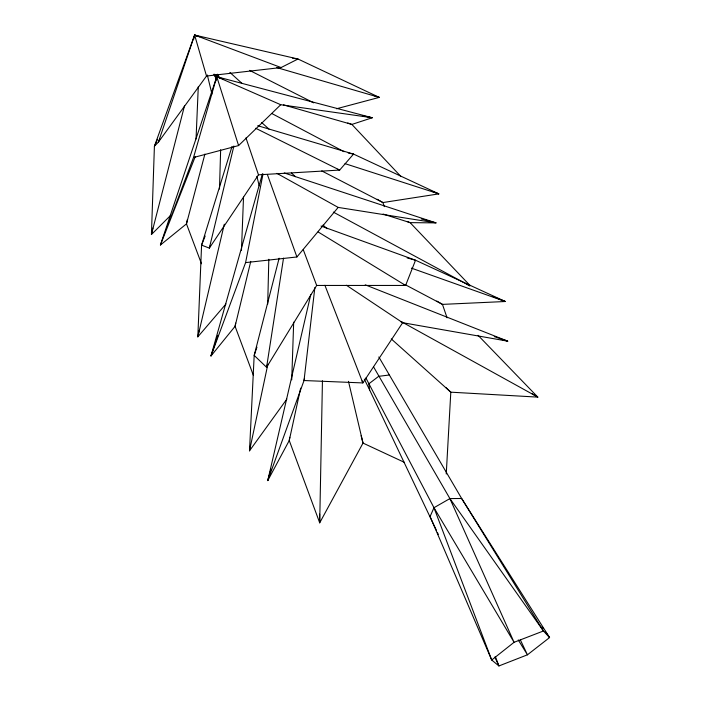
<?xml version="1.0" encoding="UTF-8"?>
<svg xmlns="http://www.w3.org/2000/svg" width="701" height="701" viewBox="0 0 701 701"><rect width="100%" height="100%" fill="white"/><g stroke="black" fill="none" stroke-linecap="round" stroke-linejoin="round"><path stroke-width="1.05" d="M322.442 380.766L319.709 522.832L363.013 443.085L348.467 381.335M267.712 304.12L268.816 259.274M219.483 189.051L220.649 149.725M291.73 379.889L293.684 322.153M241.459 250.502L243.519 197.121M196.043 138.991L198.287 86.687M446.248 473.999L450.804 392.174L446.038 387.671M314.863 287.55L304.024 380.529L267.756 480.606L289.25 440.508L300.659 388.135M283.528 258.117L266.582 367.28L254.183 355.407L279.129 258.205M289.776 437.275L289.25 440.508L319.709 522.832L319.63 514.087M250.432 445.442L249.503 450.831L286.858 399.097M235.676 323.108L235.08 326.324L210.983 355.985L262.411 173.83M199.084 330.425L197.831 336.857L225.959 303.989M217.941 335.323L210.983 355.985L245.595 262.612L263.024 173.936M304.453 378.391L304.024 380.529L362.864 382.93L402.663 322.705L507.743 341.159L365.23 284.834M187.351 219.597L186.475 223.864L201.494 263.786M215.899 80.974L216.337 78.845M267.87 364.231L249.503 450.831L254.183 355.407L256.943 347.144M152.818 228.105L151.434 234.511L170.667 215.365M193.695 39.317L194.624 35.05L298.004 59.015L379.267 97.386L336.515 108.769M267.037 365.142L266.582 367.28L316.668 285.447L303.261 249.652M310.753 294.622L267.756 480.606L271.007 469.065M224.302 224.206L197.831 336.857L201.581 245.14L232.022 146.439M233.897 145.992L209.336 248.101L201.581 245.14L205.156 236.027M250.765 261.377L235.08 326.324L253.368 375.307M184.573 105.536L151.434 234.511L154.413 146.255L194.624 35.05L199.811 36.803M204.902 154.071L186.475 223.864L160.424 245.008L216.775 76.716L372.249 117.742L351.876 124.436L283.493 104.887M195.255 156.568L160.424 245.008L193.529 157.515L216.775 76.716L280.742 104.729L372.249 117.742L362.619 115.796M209.985 246.016L209.336 248.101L258.476 174.821L245.955 137.895M159.705 139.096L158.417 142.093L154.413 146.255L157.55 139.324M545.15 631.329L549.566 637.568L543.433 630.988L461.644 498.481L449.911 498.577L433.972 507.717L430.081 516.558L491.699 660.018L498.928 665.95L527.441 654.813L549.566 637.568L461.644 498.481L378.829 356.975M281.075 67.55L206.506 76.041L158.417 142.093L194.624 35.05L281.075 67.55L298.004 59.015L292.624 58.262M245.595 262.612L296.909 256.969L338.171 207.408L436.013 222.883L284.247 172.954M193.529 157.515L238.585 145.571L280.742 104.729M389.151 375.017L378.645 376.341L368.822 383.841L369.611 389.905L436.46 530.412M258.476 174.821L339.67 170.071L353.541 154.089L438.835 193.879L382.912 202.554L321.759 170.913M316.668 285.447L405.607 285.447L415.535 260.229L321.049 226.037M348.213 152.984L353.541 154.089L257.74 125.707M421.275 218.914L436.013 222.883L410.094 222.638L383.07 214.042M501.417 339.424L507.743 341.159L494.275 336.603M407.141 257.907L415.535 260.229L505.298 301.509L442.454 304.383L405.826 285.009M276.562 67.524L379.267 97.386L374.08 95.634M345.041 163.648L438.835 193.879L431.667 191.224M218.835 77.443L222.962 78.898M347.749 122.973L351.876 124.436L401.051 176.643M411.408 268.124L505.298 301.509L493.118 296.611M407.036 221.455L410.094 222.638L470.126 285.605M337.654 169.248L339.67 170.071L255.663 128.248M404.416 462.362L363.013 443.085L361.111 435.707M249.582 70.372L313.68 102.837M271.716 113.466L344.121 151.723M403.68 284.422L405.607 285.447L318.149 231.961M333.325 212.105L469.915 285.877L466.139 283.642M401.918 321.987L537.825 397.116L450.804 392.174L391.272 338.933M276.93 173.375L338.171 207.408M400.753 321.636L402.663 322.705L346.417 285.254M196.534 36.119L194.624 35.05L206.506 76.041M377.234 199.286L382.912 202.554L384.35 206.646M436.819 301.071L442.454 304.383L447.072 317.807M532.19 393.769L537.825 397.116L478.073 335.332M261.613 122.5L268.956 129.072M323.03 225.074L327.113 228.728M229.919 72.431L242.029 83.437M291.414 173.007L295.463 176.687M542.004 626.869L543.257 628.648M373.449 366.693L449.911 498.577L543.433 630.988L514.07 642.3L491.699 660.018L433.972 507.717L365.887 377.962M518.249 639.934L527.441 654.813L520.44 640.066M217.415 74.21L219.658 77.942M433.972 507.717L514.07 642.3L449.911 498.577M217.441 74.937L219.071 77.785M215.934 74.578L217.494 77.469M214.199 74.236L216.644 79.134M213.963 74.262L216.372 79.16M364.301 379.127L369.611 389.905M437.371 532.383L438.283 534.364M494.818 657.047L498.928 665.95L495.432 656.784M324.896 285.263L362.864 382.93L362.102 380.897M267.44 174.689L296.909 256.969M216.775 76.716L238.585 145.571M256.89 176.337L259.212 185.888M207.312 74.981L211.974 94.083"/></g></svg>
